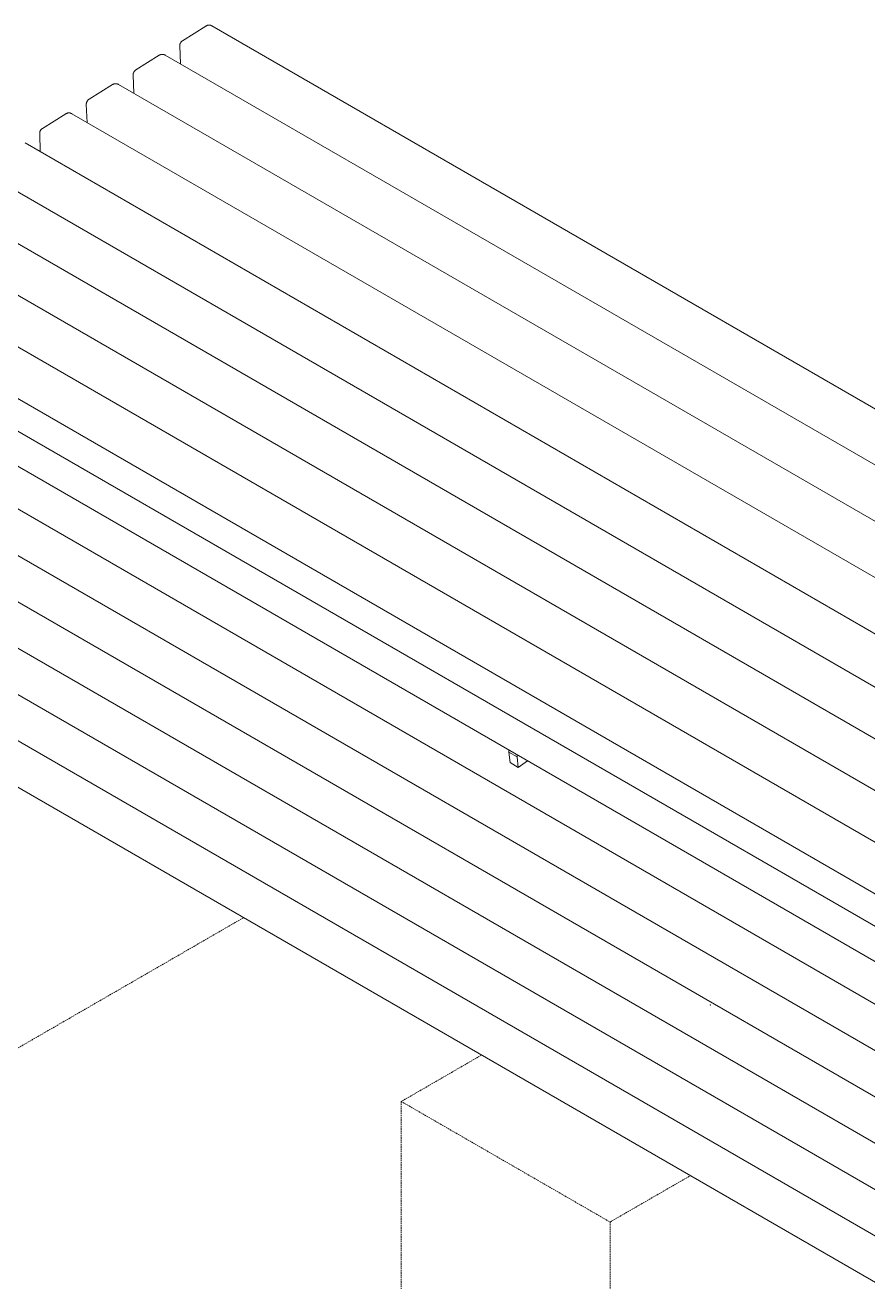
# Model space of a CAD drawing. Header units: millimetres. Extents: x -273 to 4197, y -77 to 2867.
# Drawn here: x 2723 to 3436, y 847 to 1911 of the extents above; entities that cross this region are included whole.
import ezdxf

# ---------------------------------------------------------------- set-up
doc = ezdxf.new("R2010")
doc.units = ezdxf.units.MM
doc.header["$PDSIZE"] = -1
doc.linetypes.add('HIDDEN', pattern=[1.905, 1.27, -0.635])
doc.layers.add('ZANO_R', color=7, linetype='Continuous', lineweight=0)
doc.layers.add('ZANO_R_przerywana', color=7, linetype='HIDDEN', lineweight=0)

msp = doc.modelspace()

# ---------------------------------------------------------------- linework, layer by layer
at = {"layer": 'ZANO_R'}
for p, q in [((2856.1, 1897.9), (2875.9, 1910.3)), ((2875.9, 1910.3), (2876, 1910.4)), ((2876, 1910.4), (2876.2, 1910.5)), ((2876.2, 1910.5), (2876.3, 1910.5)), ((2876.3, 1910.5), (2876.5, 1910.6)), ((2876.5, 1910.6), (2876.6, 1910.7)), ((2876.6, 1910.7), (2876.8, 1910.7)), ((2876.8, 1910.7), (2876.9, 1910.8)), ((2876.9, 1910.8), (2877.1, 1910.9)), ((2877.1, 1910.9), (2877.3, 1910.9)), ((2877.3, 1910.9), (2877.4, 1910.9)), ((2877.4, 1910.9), (2877.6, 1911)), ((2877.6, 1911), (2877.8, 1911)), ((2877.8, 1911), (2877.9, 1911)), ((2877.9, 1911), (2878.1, 1911)), ((2878.1, 1911), (2878.3, 1911.1)), ((2878.3, 1911.1), (2878.4, 1911.1)), ((2878.4, 1911.1), (2878.6, 1911.1)), ((2878.6, 1911.1), (2878.8, 1911.1)), ((2878.8, 1911.1), (2878.9, 1911)), ((2878.9, 1911), (2879.1, 1911)), ((2879.1, 1911), (2879.3, 1911)), ((2879.3, 1911), (2879.4, 1911)), ((2879.4, 1911), (2879.6, 1910.9)), ((2879.6, 1910.9), (2879.8, 1910.9)), ((2879.8, 1910.9), (2879.9, 1910.9)), ((2879.9, 1910.9), (2880.1, 1910.8)), ((2880.1, 1910.8), (2880.3, 1910.8)), ((2880.3, 1910.8), (2880.4, 1910.7)), ((2880.4, 1910.7), (2880.6, 1910.6)), ((2880.6, 1910.6), (2880.7, 1910.5)), ((2880.7, 1910.5), (2880.9, 1910.5)), ((2880.9, 1910.5), (2881, 1910.4)), ((2881, 1910.4), (4146.8, 1179.6)), ((2853.7, 1893.8), (2853.8, 1894)), ((2853.7, 1893.7), (2853.7, 1893.8)), ((2853.8, 1893.5), (2853.7, 1893.7)), ((2853.8, 1894.7), (2853.9, 1894.8)), ((2853.8, 1894.5), (2853.8, 1894.7)), ((2853.8, 1894.3), (2853.8, 1894.5)), ((2853.8, 1894.2), (2853.8, 1894.3)), ((2853.8, 1894), (2853.8, 1894.2)), ((2854.3, 1878.2), (2853.8, 1893.5)), ((2853.9, 1895), (2854, 1895.2)), ((2853.9, 1894.8), (2853.9, 1895)), ((2854, 1895.3), (2854.1, 1895.5)), ((2854, 1895.2), (2854, 1895.3)), ((2854.1, 1895.6), (2854.2, 1895.8)), ((2854.1, 1895.5), (2854.1, 1895.6)), ((2854.2, 1895.8), (2854.3, 1895.9)), ((2854.3, 1895.9), (2854.4, 1896.1)), ((2854.4, 1896.1), (2854.5, 1896.2)), ((2854.5, 1896.4), (2854.6, 1896.5)), ((2854.5, 1896.2), (2854.5, 1896.4)), ((2854.6, 1896.5), (2854.7, 1896.7)), ((2854.7, 1896.7), (2854.8, 1896.8)), ((2854.8, 1896.8), (2854.9, 1896.9)), ((2854.9, 1896.9), (2855.1, 1897)), ((2855.1, 1897), (2855.2, 1897.2)), ((2855.2, 1897.2), (2855.3, 1897.3)), ((2855.3, 1897.3), (2855.4, 1897.4)), ((2855.4, 1897.4), (2855.5, 1897.5)), ((2855.5, 1897.5), (2855.7, 1897.6)), ((2855.7, 1897.6), (2855.8, 1897.7)), ((2855.8, 1897.7), (2856, 1897.8)), ((2856, 1897.8), (2856.1, 1897.9)), ((2816.5, 1873.1), (2836.3, 1885.5)), ((2836.3, 1885.5), (2836.5, 1885.6)), ((2836.5, 1885.6), (2836.6, 1885.7)), ((2836.6, 1885.7), (2836.8, 1885.8)), ((2836.8, 1885.8), (2836.9, 1885.8)), ((2836.9, 1885.8), (2837.1, 1885.9)), ((2837.1, 1885.9), (2837.2, 1886)), ((2837.2, 1886), (2837.4, 1886)), ((2837.4, 1886), (2837.5, 1886.1)), ((2837.5, 1886.1), (2837.7, 1886.1)), ((2837.7, 1886.1), (2837.9, 1886.2)), ((2837.9, 1886.2), (2838, 1886.2)), ((2838, 1886.2), (2838.2, 1886.2)), ((2838.2, 1886.2), (2838.4, 1886.3)), ((2838.4, 1886.3), (2838.5, 1886.3)), ((2838.5, 1886.3), (2838.7, 1886.3)), ((2838.7, 1886.3), (2838.9, 1886.3)), ((2838.9, 1886.3), (2839, 1886.3)), ((2839, 1886.3), (2839.2, 1886.3)), ((2839.2, 1886.3), (2839.4, 1886.3)), ((2839.4, 1886.3), (2839.6, 1886.3)), ((2839.6, 1886.3), (2839.7, 1886.2)), ((2839.7, 1886.2), (2839.9, 1886.2)), ((2839.9, 1886.2), (2840.1, 1886.2)), ((2840.1, 1886.2), (2840.2, 1886.1)), ((2840.2, 1886.1), (2840.4, 1886.1)), ((2840.4, 1886.1), (2840.5, 1886)), ((2840.5, 1886), (2840.7, 1886)), ((2840.7, 1886), (2840.9, 1885.9)), ((2840.9, 1885.9), (2841, 1885.8)), ((2841, 1885.8), (2841.2, 1885.8)), ((2841.2, 1885.8), (2841.3, 1885.7)), ((2841.3, 1885.7), (2841.5, 1885.6)), ((2841.5, 1885.6), (4107.2, 1154.9)), ((2815.4, 1872.1), (2815.5, 1872.3)), ((2815.5, 1872.3), (2815.6, 1872.4)), ((2815.6, 1872.4), (2815.7, 1872.5)), ((2815.7, 1872.5), (2815.9, 1872.6)), ((2815.9, 1872.6), (2816, 1872.7)), ((2816, 1872.7), (2816.1, 1872.8)), ((2816.1, 1872.8), (2816.3, 1873)), ((2816.3, 1873), (2816.4, 1873)), ((2816.4, 1873), (2816.5, 1873.1)), ((2814.2, 1869.6), (2814.3, 1869.7)), ((2814.2, 1869.4), (2814.2, 1869.6)), ((2814.2, 1869.2), (2814.2, 1869.4)), ((2814.2, 1869.1), (2814.2, 1869.2)), ((2814.2, 1868.9), (2814.2, 1869.1)), ((2814.2, 1868.7), (2814.2, 1868.9)), ((2814.8, 1853.4), (2814.2, 1868.7)), ((2814.3, 1870.1), (2814.4, 1870.2)), ((2814.3, 1869.9), (2814.3, 1870.1)), ((2814.3, 1869.7), (2814.3, 1869.9)), ((2814.4, 1870.4), (2814.5, 1870.5)), ((2814.4, 1870.2), (2814.4, 1870.4)), ((2814.5, 1870.7), (2814.6, 1870.9)), ((2814.5, 1870.5), (2814.5, 1870.7)), ((2814.6, 1870.9), (2814.7, 1871)), ((2814.7, 1871.2), (2814.8, 1871.3)), ((2814.7, 1871), (2814.7, 1871.2)), ((2814.8, 1871.3), (2814.9, 1871.5)), ((2814.9, 1871.5), (2815, 1871.6)), ((2815, 1871.6), (2815.1, 1871.7)), ((2815.1, 1871.7), (2815.2, 1871.9)), ((2815.2, 1871.9), (2815.3, 1872)), ((2815.3, 1872), (2815.4, 1872.1)), ((2777, 1848.4), (2796.8, 1860.8)), ((2796.8, 1860.8), (2796.9, 1860.8)), ((2796.9, 1860.8), (2797, 1860.9)), ((2797, 1860.9), (2797.2, 1861)), ((2797.2, 1861), (2797.3, 1861.1)), ((2797.3, 1861.1), (2797.5, 1861.1)), ((2797.5, 1861.1), (2797.7, 1861.2)), ((2797.7, 1861.2), (2797.8, 1861.3)), ((2797.8, 1861.3), (2798, 1861.3)), ((2798, 1861.3), (2798.1, 1861.4)), ((2798.1, 1861.4), (2798.3, 1861.4)), ((2798.3, 1861.4), (2798.5, 1861.4)), ((2798.5, 1861.4), (2798.6, 1861.5)), ((2798.6, 1861.5), (2798.8, 1861.5)), ((2798.8, 1861.5), (2799, 1861.5)), ((2799, 1861.5), (2799.1, 1861.5)), ((2799.1, 1861.5), (2799.3, 1861.5)), ((2799.3, 1861.5), (2799.5, 1861.5)), ((2799.5, 1861.5), (2799.7, 1861.5)), ((2799.7, 1861.5), (2799.8, 1861.5)), ((2799.8, 1861.5), (2800, 1861.5)), ((2800, 1861.5), (2800.2, 1861.5)), ((2800.2, 1861.5), (2800.3, 1861.4)), ((2800.3, 1861.4), (2800.5, 1861.4)), ((2800.5, 1861.4), (2800.7, 1861.4)), ((2800.7, 1861.4), (2800.8, 1861.3)), ((2800.8, 1861.3), (2801, 1861.3)), ((2801, 1861.3), (2801.1, 1861.2)), ((2801.1, 1861.2), (2801.3, 1861.1)), ((2801.3, 1861.1), (2801.5, 1861.1)), ((2801.5, 1861.1), (2801.6, 1861)), ((2801.6, 1861), (2801.8, 1860.9)), ((2801.8, 1860.9), (2801.9, 1860.8)), ((2801.9, 1860.8), (4067.6, 1130.1)), ((2774.6, 1844.6), (2774.7, 1844.8)), ((2774.6, 1844.5), (2774.6, 1844.6)), ((2774.6, 1844.3), (2774.6, 1844.5)), ((2774.6, 1844.1), (2774.6, 1844.3)), ((2774.6, 1843.9), (2774.6, 1844.1)), ((2775.2, 1828.7), (2774.6, 1843.9)), ((2774.7, 1845.1), (2774.8, 1845.3)), ((2774.7, 1845), (2774.7, 1845.1)), ((2774.7, 1844.8), (2774.7, 1845)), ((2774.8, 1845.6), (2774.9, 1845.8)), ((2774.8, 1845.4), (2774.8, 1845.6)), ((2774.8, 1845.3), (2774.8, 1845.4)), ((2774.9, 1845.8), (2775, 1845.9)), ((2775, 1846.1), (2775.1, 1846.2)), ((2775, 1845.9), (2775, 1846.1)), ((2775.1, 1846.2), (2775.2, 1846.4)), ((2775.2, 1846.5), (2775.3, 1846.7)), ((2775.2, 1846.4), (2775.2, 1846.5)), ((2775.3, 1846.7), (2775.4, 1846.8)), ((2775.4, 1846.8), (2775.5, 1847)), ((2775.5, 1847), (2775.6, 1847.1)), ((2775.6, 1847.1), (2775.7, 1847.2)), ((2775.7, 1847.2), (2775.8, 1847.4)), ((2775.8, 1847.4), (2775.9, 1847.5)), ((2775.9, 1847.5), (2776, 1847.6)), ((2776, 1847.6), (2776.2, 1847.7)), ((2776.2, 1847.7), (2776.3, 1847.9)), ((2776.3, 1847.9), (2776.4, 1848)), ((2776.4, 1848), (2776.6, 1848.1)), ((2776.6, 1848.1), (2776.7, 1848.2)), ((2776.7, 1848.2), (2776.8, 1848.3)), ((2776.8, 1848.3), (2777, 1848.4)), ((2737.4, 1823.6), (2757.2, 1836)), ((2757.2, 1836), (2757.3, 1836.1)), ((2757.3, 1836.1), (2757.5, 1836.2)), ((2757.5, 1836.2), (2757.6, 1836.2)), ((2757.6, 1836.2), (2757.8, 1836.3)), ((2757.8, 1836.3), (2757.9, 1836.4)), ((2757.9, 1836.4), (2758.1, 1836.4)), ((2758.1, 1836.4), (2758.3, 1836.5)), ((2758.3, 1836.5), (2758.4, 1836.5)), ((2758.4, 1836.5), (2758.6, 1836.6)), ((2758.6, 1836.6), (2758.7, 1836.6)), ((2758.7, 1836.6), (2758.9, 1836.7)), ((2758.9, 1836.7), (2759.1, 1836.7)), ((2759.1, 1836.7), (2759.2, 1836.7)), ((2759.2, 1836.7), (2759.4, 1836.7)), ((2759.4, 1836.7), (2759.6, 1836.7)), ((2759.6, 1836.7), (2759.8, 1836.7)), ((2759.8, 1836.7), (2759.9, 1836.7)), ((2759.9, 1836.7), (2760.1, 1836.7)), ((2760.1, 1836.7), (2760.3, 1836.7)), ((2760.3, 1836.7), (2760.4, 1836.7)), ((2760.4, 1836.7), (2760.6, 1836.7)), ((2760.6, 1836.7), (2760.8, 1836.7)), ((2760.8, 1836.7), (2760.9, 1836.6)), ((2760.9, 1836.6), (2761.1, 1836.6)), ((2761.1, 1836.6), (2761.3, 1836.5)), ((2761.3, 1836.5), (2761.4, 1836.5)), ((2761.4, 1836.5), (2761.6, 1836.4)), ((2761.6, 1836.4), (2761.7, 1836.4)), ((2761.7, 1836.4), (2761.9, 1836.3)), ((2761.9, 1836.3), (2762, 1836.2)), ((2762, 1836.2), (2762.2, 1836.2)), ((2762.2, 1836.2), (2762.3, 1836.1)), ((2762.3, 1836.1), (4028.1, 1105.3)), ((2735.1, 1820.2), (2735.2, 1820.3)), ((2735.1, 1820), (2735.1, 1820.2)), ((2735.1, 1819.8), (2735.1, 1820)), ((2735.1, 1819.7), (2735.1, 1819.8)), ((2735.1, 1819.5), (2735.1, 1819.7)), ((2735.1, 1819.3), (2735.1, 1819.5)), ((2735.1, 1819.2), (2735.1, 1819.3)), ((2735.6, 1803.9), (2735.1, 1819.2)), ((2735.2, 1820.7), (2735.3, 1820.8)), ((2735.2, 1820.5), (2735.2, 1820.7)), ((2735.2, 1820.3), (2735.2, 1820.5)), ((2735.3, 1821), (2735.4, 1821.2)), ((2735.3, 1820.8), (2735.3, 1821)), ((2735.4, 1821.2), (2735.5, 1821.3)), ((2735.5, 1821.5), (2735.6, 1821.6)), ((2735.5, 1821.3), (2735.5, 1821.5)), ((2735.6, 1821.6), (2735.7, 1821.8)), ((2735.7, 1821.8), (2735.8, 1821.9)), ((2735.8, 1821.9), (2735.9, 1822.1)), ((2735.9, 1822.2), (2736, 1822.3)), ((2735.9, 1822.1), (2735.9, 1822.2)), ((2736, 1822.3), (2736.2, 1822.5)), ((2736.2, 1822.5), (2736.3, 1822.6)), ((2736.3, 1822.6), (2736.4, 1822.7)), ((2736.4, 1822.7), (2736.5, 1822.9)), ((2736.5, 1822.9), (2736.6, 1823)), ((2736.6, 1823), (2736.7, 1823.1)), ((2736.7, 1823.1), (2736.9, 1823.2)), ((2736.9, 1823.2), (2737, 1823.3)), ((2737, 1823.3), (2737.1, 1823.4)), ((2737.1, 1823.4), (2737.3, 1823.5)), ((2737.3, 1823.5), (2737.4, 1823.6)), ((2722.8, 1811.3), (3988.5, 1080.5)), ((2684.6, 1788.3), (3950.3, 1057.5)), ((2645, 1767.4), (3910.8, 1036.6)), ((2605.5, 1746.5), (3871.2, 1015.7)), ((2565.9, 1725.6), (3831.6, 994.8)), ((2526.4, 1704.7), (3792.1, 973.9)), ((2499.8, 1692.5), (3765.6, 961.8)), ((3766.5, 931.4), (2500.7, 1662.2)), ((3773.1, 891.4), (2507.4, 1622.2)), ((3778.4, 849.1), (2512.7, 1579.9)), ((3783.7, 806.9), (2518, 1537.6)), ((3788.9, 764.6), (2523.2, 1495.4)), ((3794.2, 722.3), (2528.5, 1453.1)), ((3799.5, 680), (2533.8, 1410.8)), ((3804.7, 637.8), (2539, 1368.5)), ((3132.3, 1295.7), (3132.4, 1297.5)), ((3133.4, 1286.9), (3132.3, 1295.7)), ((3132.3, 1295.7), (3139.4, 1291.6)), ((3139.4, 1291.6), (3139.4, 1293.5)), ((3140.4, 1282.8), (3139.4, 1291.6)), ((3148.1, 1288.4), (3140.4, 1282.8)), ((3133.4, 1286.9), (3140.4, 1282.8))]:
    msp.add_line(p, q, dxfattribs=at)
msp.add_point((3302.9, 1081.7), dxfattribs=at)
at = {"layer": 'ZANO_R_przerywana'}
for p, q in [((2627.7, 993.9), (2907.8, 1155.6)), ((3109.3, 1039.3), (3041.3, 1000)), ((3041.3, 1000), (3218.1, 898)), ((3041.3, 755.1), (3041.3, 1000)), ((3218.1, 898), (3286.1, 937.2)), ((3218.1, 653), (3218.1, 898))]:
    msp.add_line(p, q, dxfattribs=at)

doc.saveas('drawing.dxf')
